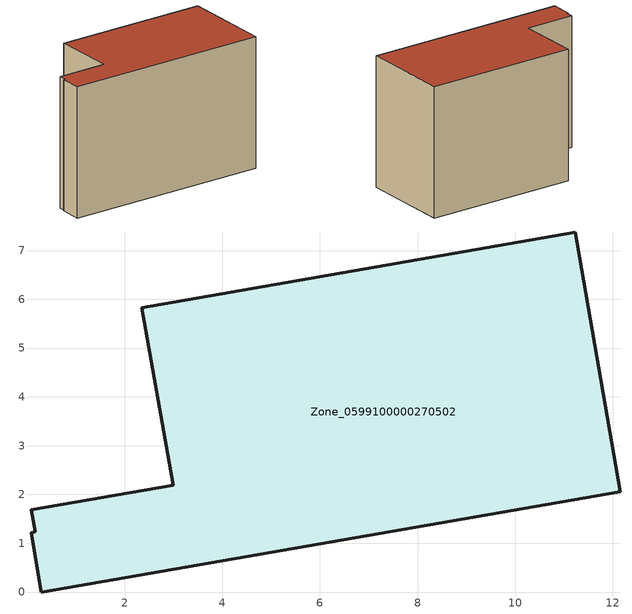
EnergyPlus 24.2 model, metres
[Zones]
Zone_0599100000270502
 floor ground (C_G): 0.17,1.24 0.08,1.68 2.99,2.19 2.35,5.83 11.23,7.38 12.16,2.06 0.29,0 0.08,1.21 z0
 wall outside (C_F): 0.29,0 12.16,2.06 11.23,7.38 2.35,5.83 2.99,2.19 0.08,1.68 0.17,1.24 0.08,1.21 0.29,0 z0:7.76
 roof outside (C_R): 0.08,1.68 0.17,1.24 0.08,1.21 0.29,0 12.16,2.06 11.23,7.38 2.35,5.83 2.99,2.19 z7.76
[BUILDING]
Pand.0599100000270502: North Axis=0; Terrain=City; Loads Convergence Tolerance Value=0.04; Temperature Convergence Tolerance Value=0.4; Solar Distribution=FullExterior; Maximum Number of Warmup Days=25; Minimum Number of Warmup Days=1
[Site:Location]
Rotterdam.The.Hague.AP_ZH_NLD Design_Conditions: Latitude=51.96; Longitude=4.45; Time Zone=1; Elevation=-4.5
[SITE:GROUNDTEMPERATURE:BUILDINGSURFACE]
18, 18, 18, 18, 18, 18, 18, 18, 18, 18, 18, 18
[MATERIAL] Thermal Absorptance=0.9; Solar Absorptance=0.7; Visible Absorptance=0.7
Name | Roughness | Thickness | Conductivity | Density | Specific Heat
G.TI.1975-1991 | MediumSmooth | 0.15 | 0.288461 | 540 | 1210
F.TI.1975-1991 | Rough | 0.3 | 0.230769 | 1920 | 840
R.TI.1975-1991 | MediumRough | 0.2 | 0.153846 | 1500 | 1000
[CONSTRUCTION]
C_G: G.TI.1975-1991
C_F: F.TI.1975-1991
C_R: R.TI.1975-1991
[ZONE]
Zone_0599100000270502: Type=1; Multiplier=1; Ceiling Height=Autocalculate; Volume=Autocalculate; Floor Area=autocalculate; Part of Total Floor Area=Yes
[ZONEINFILTRATION:DESIGNFLOWRATE]
Infil_Zone_0599100000270502: Zone or ZoneList or Space or SpaceList=Zone_0599100000270502; Schedule=AlwaysOn; Design Flow Rate Calculation Method=Flow/Area; Flow Rate per Floor Area=0.003; Constant Term Coefficient=1; Temperature Term Coefficient=0; Velocity Term Coefficient=0; Velocity Squared Term Coefficient=0
[HVACTEMPLATE:ZONE:IDEALLOADSAIRSYSTEM]
Zone_0599100000270502: Maximum Heating Supply Air Temperature=50; Minimum Cooling Supply Air Temperature=13; Maximum Heating Supply Air Humidity Ratio=0.0156; Minimum Cooling Supply Air Humidity Ratio=0.0077; Heating Limit=NoLimit; Cooling Limit=NoLimit; Dehumidification Control Type=ConstantSensibleHeatRatio; Cooling Sensible Heat Ratio=0.7; Dehumidification Setpoint=60; Humidification Control Type=None; Humidification Setpoint=30; Outdoor Air Method=None; Outdoor Air Flow Rate per Person=0.00944; Outdoor Air Flow Rate per Zone Floor Area=0; Outdoor Air Flow Rate per Zone=0; Demand Controlled Ventilation Type=None; Outdoor Air Economizer Type=NoEconomizer; Heat Recovery Type=None; Sensible Heat Recovery Effectiveness=0.7; Latent Heat Recovery Effectiveness=0.65
[ZONECONTROL:THERMOSTAT]
ThermostatControl_Zone_0599100000270502: Zone or ZoneList=Zone_0599100000270502; Control Type Schedule=DualSetpointControlType; Control 1=Thermostat_Zone_0599100000270502; Temperature Difference Between Cutout And Setpoint=0
[THERMOSTATSETPOINT:DUALSETPOINT]
Thermostat_Zone_0599100000270502: Heating Setpoint Temperature Schedule=HeatingSetpoint_Zone_0599100000270502; Cooling Setpoint Temperature Schedule=CoolingSetpoint_Zone_0599100000270502
[SCHEDULE:COMPACT]
HeatingSetpoint_Zone_0599100000270502: Through: 12/31, For: AllDays, Until: 24:00, 21
CoolingSetpoint_Zone_0599100000270502: Through: 12/31, For: AllDays, Until: 24:00, 24
DualSetpointControlType: Through: 12/31, For: AllDays, Until: 24:00, 4
AlwaysOn: Through: 12/31, For: AllDays, Until: 24:00, 1
